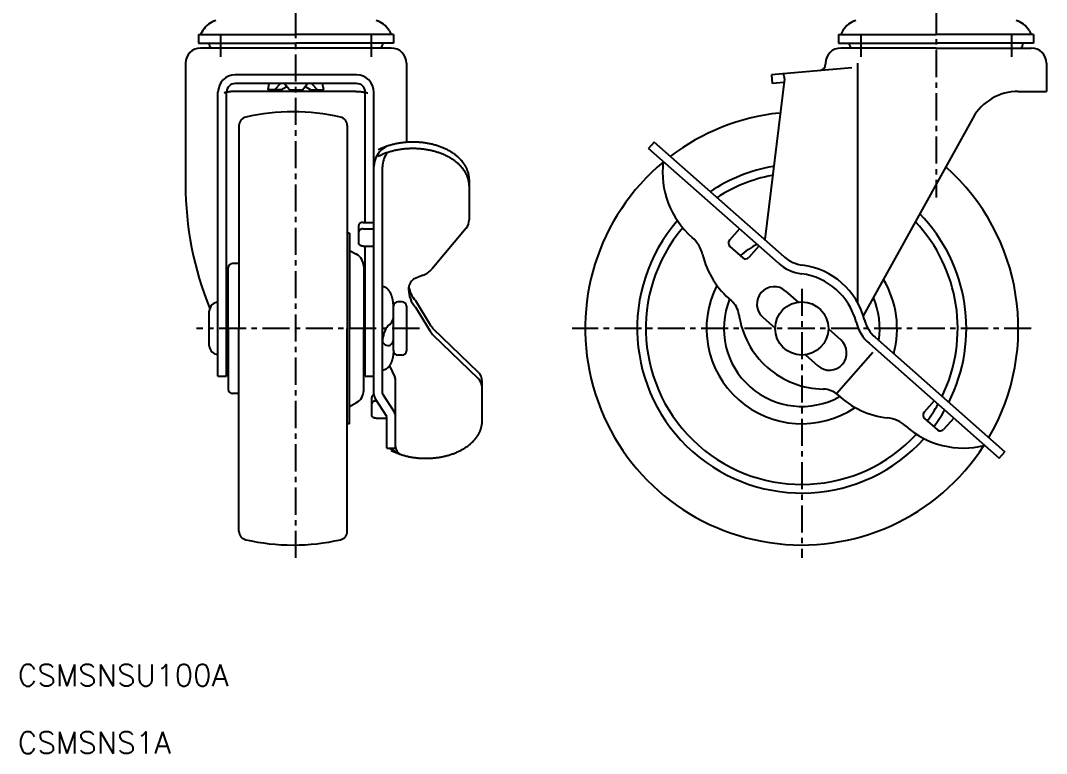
# Model space of a CAD drawing. Extents: x -24 to 216, y -10 to 263.
# Drawn here: x -23.9 to 212.9, y -9.9 to 159.3 of the extents above; entities that cross this region are included whole.
import ezdxf

# ---------------------------------------------------------------- set-up
doc = ezdxf.new("R2010")
doc.units = 0
doc.header["$LTSCALE"] = 5
doc.linetypes.add('CENTER', pattern=[2, 1.25, -0.25, 0.25, -0.25])
doc.layers.get('0').update_dxf_attribs({"linetype": 'CONTINUOUS'})
doc.layers.add('CENTER', color=1, linetype='CENTER')
doc.styles.get("Standard").update_dxf_attribs({"font": 'txt.shx'})

msp = doc.modelspace()

# ---------------------------------------------------------------- linework, layer by layer
at = {"color": 7, "linetype": 'CONTINUOUS'}
for p, q in [((18.171188, 157.000114), (17.661467, 156.117251)), ((61.151745, 157.000114), (61.661467, 156.117251)), ((165.959566, 157.000114), (165.449844, 156.117251)), ((208.940123, 157.000114), (209.449844, 156.117251)), ((17.161467, 156.117251), (17.161467, 154.117251)), ((17.161467, 156.117251), (39.661467, 156.117251)), ((17.161467, 154.117251), (39.661467, 154.117251)), ((62.161467, 156.117251), (39.661467, 156.117251)), ((62.161467, 154.117251), (39.661467, 154.117251)), ((62.161467, 156.117251), (62.161467, 154.117251)), ((164.949844, 156.117251), (164.949844, 154.117251)), ((164.949844, 156.117251), (187.449844, 156.117251)), ((164.949844, 154.117251), (187.449844, 154.117251)), ((209.949844, 156.117251), (187.449844, 156.117251)), ((209.949844, 154.117251), (187.449844, 154.117251)), ((209.949844, 156.117251), (209.949844, 154.117251)), ((61.661467, 152.961001), (17.661467, 152.961001)), ((187.449844, 152.961001), (165.449844, 152.961001)), ((187.449844, 152.961001), (209.449844, 152.961001)), ((14.161467, 149.461001), (14.161467, 121.457163)), ((65.161467, 149.461001), (65.161467, 131.189397)), ((161.949844, 149.461001), (161.949844, 149.235498)), ((169.387453, 94.113623), (169.387453, 149.461001)), ((212.949844, 149.461001), (212.949844, 142.961001)), ((168.007622, 148.390988), (149.449844, 146.767393)), ((53.661467, 146.767393), (25.661467, 146.767393)), ((53.661467, 144.775003), (25.661467, 144.775003)), ((33.214568, 143.292251), (33.495371, 144.775003)), ((36.063056, 144.775003), (34.705967, 143.292251)), ((38.170068, 143.292251), (36.958955, 144.775003)), ((41.152865, 143.292251), (42.363978, 144.775003)), ((43.259878, 144.775003), (44.616967, 143.292251)), ((46.108365, 143.292251), (45.827562, 144.775003)), ((152.438883, 145.814942), (147.885809, 108.733127)), ((149.449844, 146.767393), (149.624156, 144.775003)), ((152.340373, 145.012642), (149.624156, 144.775003)), ((21.661467, 77.221001), (21.661467, 142.767393)), ((23.661467, 77.169966), (23.661467, 142.775003)), ((53.511467, 142.961001), (25.811467, 142.961001)), ((36.197365, 143.292251), (33.214568, 143.292251)), ((36.197365, 143.292251), (37.537899, 144.066209)), ((38.170068, 143.292251), (41.152865, 143.292251)), ((41.785034, 144.066209), (43.125568, 143.292251)), ((43.125568, 143.292251), (46.108365, 143.292251)), ((55.661467, 112.706144), (55.661467, 142.775003)), ((57.661467, 73.133251), (57.661467, 142.767393)), ((206.438157, 142.961001), (212.949844, 142.961001)), ((26.511467, 135.058486), (26.511467, 125.221001)), ((51.511467, 135.058486), (51.511467, 125.221001)), ((195.94272, 136.778717), (170.653833, 91.156356)), ((122.407772, 131.246892), (121.083433, 129.748184)), ((152.368293, 104.772162), (122.407772, 131.246892)), ((151.043954, 103.273454), (121.083433, 129.748184)), ((26.511467, 125.221001), (26.511467, 88.221001)), ((51.511467, 125.221001), (51.511467, 88.221001)), ((59.661467, 73.133251), (59.661467, 125.536042)), ((79.661467, 122.638688), (79.661467, 113.293596)), ((54.161467, 107.896588), (54.161467, 112.043974)), ((55.161467, 112.706144), (57.661467, 112.706144)), ((78.95847, 111.363888), (71.03372, 101.93076)), ((52.011467, 110.221001), (51.511467, 110.221001)), ((52.011467, 110.221001), (52.011467, 88.221001)), ((55.161467, 111.207436), (57.661467, 111.207436)), ((142.065345, 111.207436), (139.747752, 108.584697)), ((55.161467, 107.234419), (57.661467, 107.234419)), ((55.661467, 77.221001), (55.661467, 107.234419)), ((55.661467, 77.221001), (55.661467, 107.234419)), ((139.834936, 107.173173), (142.832352, 104.524495)), ((146.56147, 107.234419), (144.243876, 104.611679)), ((52.011467, 106.221001), (53.633752, 105.34362)), ((24.011467, 88.221001), (24.011467, 102.221001)), ((26.511467, 103.221001), (25.011467, 103.221001)), ((55.311467, 102.5289), (55.311467, 88.221001)), ((69.020351, 100.487983), (66.79663, 99.621697)), ((152.729014, 96.846859), (155.597948, 94.311713)), ((62.161467, 83.09256), (62.161467, 93.349442)), ((64.161467, 94.371001), (63.161467, 94.371001)), ((65.161467, 93.371001), (65.161467, 83.071001)), ((67.247489, 94.663158), (70.633521, 89.085449)), ((67.247489, 93.16445), (70.633521, 87.586741)), ((19.661467, 84.221001), (19.661467, 92.221001)), ((24.011467, 92.221001), (23.661467, 92.221001)), ((55.661467, 92.221001), (55.311467, 92.221001)), ((147.431657, 90.852026), (150.300592, 88.316881)), ((24.011467, 88.221001), (24.011467, 74.221001)), ((26.511467, 51.221001), (26.511467, 88.221001)), ((51.511467, 51.221001), (51.511467, 88.221001)), ((52.011467, 66.221001), (52.011467, 88.221001)), ((55.311467, 73.913102), (55.311467, 88.221001)), ((81.741591, 78.165222), (71.440733, 88.07721)), ((162.599097, 88.125121), (165.468032, 85.589976)), ((81.741591, 76.666514), (71.440733, 86.578502)), ((173.377486, 86.207308), (203.338007, 59.732578)), ((24.011467, 84.221001), (23.661467, 84.221001)), ((55.661467, 84.221001), (55.311467, 84.221001)), ((172.053147, 84.7086), (202.013668, 58.23387)), ((64.161467, 82.071001), (63.161467, 82.071001)), ((157.30174, 82.130289), (160.170675, 79.595144)), ((172.876045, 82.64696), (164.46922, 73.133251)), ((61.235548, 79.596541), (62.471968, 76.962203)), ((21.661467, 77.221001), (23.661467, 77.221001)), ((55.661467, 77.221001), (57.661467, 77.221001)), ((55.661467, 77.221001), (57.661467, 77.221001)), ((62.661467, 60.607132), (62.661467, 76.112449)), ((82.661467, 66.842075), (82.661467, 76.00349)), ((26.511467, 73.221001), (25.011467, 73.221001)), ((52.011467, 70.221001), (53.633752, 71.098382)), ((57.161467, 68.166414), (57.161467, 72.3138)), ((60.661467, 67.854187), (57.976183, 72.056303)), ((58.161467, 71.477262), (58.346208, 71.477262)), ((59.661467, 73.133251), (62.34675, 68.931136)), ((187.026587, 71.477262), (184.708994, 68.854523)), ((58.161467, 67.504244), (60.661467, 67.504244)), ((60.661467, 60.607132), (60.661467, 67.854187)), ((184.796178, 67.442999), (187.793594, 64.794321)), ((191.522711, 67.504244), (189.205118, 64.881505)), ((52.011467, 66.221001), (51.511467, 66.221001)), ((60.661467, 60.607132), (62.661467, 60.607132)), ((61.247384, 60.607132), (63.661467, 59.205563)), ((202.013668, 58.23387), (203.338007, 59.732578)), ((26.511467, 41.383516), (26.511467, 51.221001)), ((51.511467, 41.383516), (51.511467, 51.221001))]:
    msp.add_line(p, q, dxfattribs=at)
for points in [[(25.8115, 142.961, 0), (25.7897, 142.961, 0), (25.7679, 142.961, 0), (25.746, 142.961, 0), (25.7242, 142.961, 0), (25.7024, 142.96, 0), (25.6806, 142.96, 0), (25.6588, 142.96, 0), (25.637, 142.96, 0), (25.6152, 142.959, 0), (25.5934, 142.959, 0), (25.5716, 142.958, 0), (25.5498, 142.958, 0), (25.528, 142.957, 0), (25.5063, 142.957, 0), (25.4845, 142.956, 0), (25.4627, 142.955, 0), (25.4409, 142.954, 0), (25.4191, 142.954, 0), (25.3973, 142.953, 0), (25.3756, 142.952, 0), (25.3538, 142.951, 0), (25.332, 142.95, 0), (25.3102, 142.949, 0), (25.2885, 142.948, 0), (25.2667, 142.947, 0), (25.245, 142.946, 0), (25.2232, 142.945, 0), (25.2015, 142.943, 0), (25.1797, 142.942, 0), (25.158, 142.941, 0), (25.1363, 142.939, 0), (25.1145, 142.938, 0), (25.0928, 142.936, 0), (25.0711, 142.935, 0), (25.0494, 142.933, 0), (25.0277, 142.932, 0), (25.006, 142.93, 0), (24.9843, 142.928, 0), (24.9626, 142.927, 0), (24.9409, 142.925, 0), (24.9192, 142.923, 0), (24.8976, 142.921, 0), (24.8759, 142.919, 0), (24.8543, 142.917, 0), (24.8326, 142.915, 0), (24.811, 142.913, 0), (24.7893, 142.911, 0), (24.7677, 142.909, 0), (24.7461, 142.907, 0), (24.7245, 142.905, 0), (24.7029, 142.902, 0), (24.6813, 142.9, 0), (24.6597, 142.898, 0), (24.6381, 142.895, 0), (24.6165, 142.893, 0), (24.595, 142.89, 0), (24.5734, 142.888, 0), (24.5519, 142.885, 0), (24.5304, 142.882, 0), (24.5088, 142.88, 0), (24.4873, 142.877, 0), (24.4658, 142.874, 0), (24.4443, 142.871, 0), (24.4228, 142.869, 0), (24.4014, 142.866, 0), (24.3799, 142.863, 0), (24.3584, 142.86, 0), (24.337, 142.857, 0), (24.3156, 142.854, 0), (24.2941, 142.85, 0), (24.2727, 142.847, 0), (24.2513, 142.844, 0), (24.2299, 142.841, 0), (24.2086, 142.838, 0), (24.1872, 142.834, 0), (24.1659, 142.831, 0), (24.1445, 142.827, 0), (24.1232, 142.824, 0), (24.1019, 142.82, 0), (24.0806, 142.817, 0), (24.0593, 142.813, 0), (24.038, 142.809, 0), (24.0167, 142.806, 0), (23.9955, 142.802, 0), (23.9742, 142.798, 0), (23.953, 142.794, 0), (23.9318, 142.791, 0), (23.9106, 142.787, 0), (23.8894, 142.783, 0), (23.8682, 142.779, 0), (23.8471, 142.775, 0), (23.826, 142.77, 0), (23.8048, 142.766, 0), (23.7837, 142.762, 0), (23.7626, 142.758, 0), (23.7415, 142.754, 0), (23.7205, 142.749, 0), (23.6994, 142.745, 0), (23.6784, 142.741, 0), (23.6574, 142.736, 0), (23.6364, 142.732, 0), (23.6154, 142.727, 0), (23.5944, 142.723, 0), (23.5734, 142.718, 0), (23.5525, 142.713, 0), (23.5316, 142.709, 0), (23.5107, 142.704, 0), (23.4898, 142.699, 0), (23.4689, 142.694, 0), (23.448, 142.689, 0), (23.4272, 142.684, 0), (23.4064, 142.679, 0), (23.3856, 142.674, 0), (23.3648, 142.669, 0), (23.344, 142.664, 0), (23.3233, 142.659, 0), (23.3025, 142.654, 0), (23.2818, 142.649, 0), (23.2611, 142.643, 0), (23.2405, 142.638, 0), (23.2198, 142.633, 0), (23.1992, 142.627, 0), (23.1785, 142.622, 0), (23.1579, 142.616, 0), (23.1374, 142.611, 0), (23.1168, 142.605, 0), (23.0963, 142.6, 0), (23.0757, 142.594, 0)], [(53.5115, 142.961, 0), (53.5333, 142.961, 0), (53.5551, 142.961, 0), (53.5769, 142.961, 0), (53.5987, 142.961, 0), (53.6205, 142.96, 0), (53.6423, 142.96, 0), (53.6641, 142.96, 0), (53.6859, 142.96, 0), (53.7077, 142.959, 0), (53.7295, 142.959, 0), (53.7513, 142.958, 0), (53.7731, 142.958, 0), (53.7949, 142.957, 0), (53.8167, 142.957, 0), (53.8385, 142.956, 0), (53.8603, 142.955, 0), (53.882, 142.954, 0), (53.9038, 142.954, 0), (53.9256, 142.953, 0), (53.9474, 142.952, 0), (53.9692, 142.951, 0), (53.9909, 142.95, 0), (54.0127, 142.949, 0), (54.0344, 142.948, 0), (54.0562, 142.947, 0), (54.078, 142.946, 0), (54.0997, 142.945, 0), (54.1215, 142.943, 0), (54.1432, 142.942, 0), (54.1649, 142.941, 0), (54.1867, 142.939, 0), (54.2084, 142.938, 0), (54.2301, 142.936, 0), (54.2518, 142.935, 0), (54.2735, 142.933, 0), (54.2952, 142.932, 0), (54.3169, 142.93, 0), (54.3386, 142.928, 0), (54.3603, 142.927, 0), (54.382, 142.925, 0), (54.4037, 142.923, 0), (54.4254, 142.921, 0), (54.447, 142.919, 0), (54.4687, 142.917, 0), (54.4903, 142.915, 0), (54.512, 142.913, 0), (54.5336, 142.911, 0), (54.5552, 142.909, 0), (54.5768, 142.907, 0), (54.5985, 142.905, 0), (54.6201, 142.902, 0), (54.6417, 142.9, 0), (54.6632, 142.898, 0), (54.6848, 142.895, 0), (54.7064, 142.893, 0), (54.7279, 142.89, 0), (54.7495, 142.888, 0), (54.771, 142.885, 0), (54.7926, 142.882, 0), (54.8141, 142.88, 0), (54.8356, 142.877, 0), (54.8571, 142.874, 0), (54.8786, 142.871, 0), (54.9001, 142.869, 0), (54.9216, 142.866, 0), (54.943, 142.863, 0), (54.9645, 142.86, 0), (54.9859, 142.857, 0), (55.0074, 142.854, 0), (55.0288, 142.85, 0), (55.0502, 142.847, 0), (55.0716, 142.844, 0), (55.093, 142.841, 0), (55.1144, 142.838, 0), (55.1357, 142.834, 0), (55.1571, 142.831, 0), (55.1784, 142.827, 0), (55.1998, 142.824, 0), (55.2211, 142.82, 0), (55.2424, 142.817, 0), (55.2637, 142.813, 0), (55.2849, 142.809, 0), (55.3062, 142.806, 0), (55.3275, 142.802, 0), (55.3487, 142.798, 0), (55.3699, 142.794, 0), (55.3911, 142.791, 0), (55.4123, 142.787, 0), (55.4335, 142.783, 0), (55.4547, 142.779, 0), (55.4758, 142.775, 0), (55.497, 142.77, 0), (55.5181, 142.766, 0), (55.5392, 142.762, 0), (55.5603, 142.758, 0), (55.5814, 142.754, 0), (55.6025, 142.749, 0), (55.6235, 142.745, 0), (55.6446, 142.741, 0), (55.6656, 142.736, 0), (55.6866, 142.732, 0), (55.7076, 142.727, 0), (55.7285, 142.723, 0), (55.7495, 142.718, 0), (55.7704, 142.713, 0), (55.7914, 142.709, 0), (55.8123, 142.704, 0), (55.8332, 142.699, 0), (55.854, 142.694, 0), (55.8749, 142.689, 0), (55.8957, 142.684, 0), (55.9166, 142.679, 0), (55.9374, 142.674, 0), (55.9581, 142.669, 0), (55.9789, 142.664, 0), (55.9997, 142.659, 0), (56.0204, 142.654, 0), (56.0411, 142.649, 0), (56.0618, 142.643, 0), (56.0825, 142.638, 0), (56.1031, 142.633, 0), (56.1238, 142.627, 0), (56.1444, 142.622, 0), (56.165, 142.616, 0), (56.1856, 142.611, 0), (56.2061, 142.605, 0), (56.2267, 142.6, 0), (56.2472, 142.594, 0)], [(79.6615, 122.639, 0), (79.6595, 122.789, 0), (79.6535, 122.939, 0), (79.6436, 123.09, 0), (79.6297, 123.24, 0), (79.6119, 123.39, 0), (79.5901, 123.54, 0), (79.5643, 123.689, 0), (79.5346, 123.838, 0), (79.501, 123.987, 0), (79.4635, 124.135, 0), (79.422, 124.283, 0), (79.3767, 124.431, 0), (79.3275, 124.577, 0), (79.2744, 124.724, 0), (79.2174, 124.869, 0), (79.1566, 125.014, 0), (79.092, 125.158, 0), (79.0237, 125.302, 0), (78.9515, 125.445, 0), (78.8756, 125.586, 0), (78.7959, 125.727, 0), (78.7126, 125.867, 0), (78.6255, 126.006, 0), (78.5348, 126.144, 0), (78.4405, 126.281, 0), (78.3426, 126.417, 0), (78.2411, 126.551, 0), (78.1361, 126.685, 0), (78.0276, 126.817, 0), (77.9156, 126.948, 0), (77.8002, 127.077, 0), (77.6814, 127.205, 0), (77.5592, 127.332, 0), (77.4337, 127.458, 0), (77.3049, 127.581, 0), (77.1728, 127.704, 0), (77.0375, 127.825, 0), (76.8991, 127.944, 0), (76.7575, 128.062, 0), (76.6129, 128.178, 0), (76.4652, 128.292, 0), (76.3145, 128.404, 0), (76.1609, 128.515, 0), (76.0044, 128.624, 0), (75.845, 128.731, 0), (75.6828, 128.837, 0), (75.5179, 128.94, 0), (75.3503, 129.042, 0), (75.18, 129.141, 0), (75.0071, 129.239, 0), (74.8316, 129.334, 0), (74.6537, 129.428, 0), (74.4733, 129.519, 0), (74.2905, 129.609, 0), (74.1054, 129.696, 0), (73.9181, 129.781, 0), (73.7285, 129.864, 0), (73.5368, 129.945, 0), (73.3429, 130.023, 0), (73.147, 130.099, 0), (72.9492, 130.173, 0), (72.7494, 130.245, 0), (72.5477, 130.314, 0), (72.3443, 130.381, 0), (72.1391, 130.445, 0), (71.9323, 130.508, 0), (71.7238, 130.567, 0), (71.5138, 130.625, 0), (71.3024, 130.68, 0), (71.0895, 130.732, 0), (70.8752, 130.782, 0), (70.6597, 130.83, 0), (70.4429, 130.875, 0), (70.225, 130.917, 0), (70.006, 130.957, 0), (69.786, 130.995, 0), (69.565, 131.029, 0), (69.3431, 131.062, 0), (69.1204, 131.092, 0), (68.897, 131.119, 0), (68.6729, 131.143, 0), (68.4482, 131.165, 0), (68.2229, 131.185, 0), (67.9971, 131.201, 0), (67.771, 131.215, 0), (67.5445, 131.227, 0), (67.3177, 131.236, 0), (67.0907, 131.242, 0), (66.8636, 131.246, 0), (66.6365, 131.247, 0), (66.4093, 131.245, 0), (66.1822, 131.241, 0), (65.9553, 131.234, 0), (65.7286, 131.225, 0), (65.5022, 131.213, 0), (65.2761, 131.198, 0), (65.0504, 131.181, 0), (64.8253, 131.161, 0), (64.6007, 131.138, 0), (64.3767, 131.113, 0), (64.1534, 131.085, 0), (63.9309, 131.055, 0), (63.7092, 131.022, 0), (63.4885, 130.987, 0), (63.2687, 130.949, 0), (63.0499, 130.908, 0), (62.8322, 130.865, 0), (62.6157, 130.819, 0), (62.4005, 130.771, 0), (62.1865, 130.721, 0), (61.9739, 130.668, 0), (61.7628, 130.612, 0), (61.5531, 130.554, 0), (61.345, 130.494, 0), (61.1385, 130.431, 0), (60.9337, 130.366, 0), (60.7307, 130.299, 0), (60.5294, 130.229, 0), (60.3301, 130.157, 0), (60.1326, 130.083, 0), (59.9372, 130.006, 0), (59.7438, 129.927, 0), (59.5525, 129.846, 0), (59.3634, 129.762, 0), (59.1766, 129.677, 0), (58.992, 129.589, 0), (58.8097, 129.499, 0), (58.6299, 129.408, 0)], [(79.6615, 121.14, 0), (79.6595, 121.29, 0), (79.6535, 121.441, 0), (79.6436, 121.591, 0), (79.6297, 121.741, 0), (79.6119, 121.891, 0), (79.5901, 122.041, 0), (79.5643, 122.19, 0), (79.5346, 122.339, 0), (79.501, 122.488, 0), (79.4635, 122.637, 0), (79.422, 122.784, 0), (79.3767, 122.932, 0), (79.3275, 123.079, 0), (79.2744, 123.225, 0), (79.2174, 123.371, 0), (79.1566, 123.516, 0), (79.092, 123.66, 0), (79.0237, 123.803, 0), (78.9515, 123.946, 0), (78.8756, 124.088, 0), (78.7959, 124.228, 0), (78.7126, 124.368, 0), (78.6255, 124.507, 0), (78.5348, 124.645, 0), (78.4405, 124.782, 0), (78.3426, 124.918, 0), (78.2411, 125.052, 0), (78.1361, 125.186, 0), (78.0276, 125.318, 0), (77.9156, 125.449, 0), (77.8002, 125.578, 0), (77.6814, 125.707, 0), (77.5592, 125.833, 0), (77.4337, 125.959, 0), (77.3049, 126.083, 0), (77.1728, 126.205, 0), (77.0375, 126.326, 0), (76.8991, 126.445, 0), (76.7575, 126.563, 0), (76.6129, 126.679, 0), (76.4652, 126.793, 0), (76.3145, 126.906, 0), (76.1609, 127.017, 0), (76.0044, 127.126, 0), (75.845, 127.233, 0), (75.6828, 127.338, 0), (75.5179, 127.442, 0), (75.3503, 127.543, 0), (75.18, 127.643, 0), (75.0071, 127.74, 0), (74.8316, 127.836, 0), (74.6537, 127.929, 0), (74.4733, 128.021, 0), (74.2905, 128.11, 0), (74.1054, 128.197, 0), (73.9181, 128.282, 0), (73.7285, 128.365, 0), (73.5368, 128.446, 0), (73.3429, 128.524, 0), (73.147, 128.6, 0), (72.9492, 128.674, 0), (72.7494, 128.746, 0), (72.5477, 128.815, 0), (72.3443, 128.882, 0), (72.1391, 128.947, 0), (71.9323, 129.009, 0), (71.7238, 129.069, 0), (71.5138, 129.126, 0), (71.3024, 129.181, 0), (71.0895, 129.233, 0), (70.8752, 129.283, 0), (70.6597, 129.331, 0), (70.4429, 129.376, 0), (70.225, 129.418, 0), (70.006, 129.458, 0), (69.786, 129.496, 0), (69.565, 129.531, 0), (69.3431, 129.563, 0), (69.1204, 129.593, 0), (68.897, 129.62, 0), (68.6729, 129.645, 0), (68.4482, 129.667, 0), (68.2229, 129.686, 0), (67.9971, 129.703, 0), (67.771, 129.717, 0), (67.5445, 129.728, 0), (67.3177, 129.737, 0), (67.0907, 129.743, 0), (66.8636, 129.747, 0), (66.6365, 129.748, 0), (66.4093, 129.747, 0), (66.1822, 129.742, 0), (65.9553, 129.735, 0), (65.7286, 129.726, 0), (65.5022, 129.714, 0), (65.2761, 129.699, 0), (65.0504, 129.682, 0), (64.8253, 129.662, 0), (64.6007, 129.639, 0), (64.3767, 129.614, 0), (64.1534, 129.586, 0), (63.9309, 129.556, 0), (63.7092, 129.523, 0), (63.4885, 129.488, 0), (63.2687, 129.45, 0), (63.0499, 129.409, 0), (62.8322, 129.366, 0), (62.6157, 129.321, 0), (62.4005, 129.273, 0), (62.1865, 129.222, 0), (61.9739, 129.169, 0), (61.7628, 129.114, 0), (61.5531, 129.056, 0), (61.345, 128.995, 0), (61.1385, 128.933, 0), (60.9337, 128.868, 0), (60.7307, 128.8, 0), (60.5294, 128.73, 0), (60.3301, 128.658, 0), (60.1326, 128.584, 0), (59.9372, 128.507, 0), (59.7438, 128.428, 0), (59.5525, 128.347, 0), (59.3634, 128.264, 0), (59.1766, 128.178, 0), (58.992, 128.091, 0), (58.8097, 128.001, 0), (58.6299, 127.909, 0)], [(55.1615, 112.706, 0), (55.1492, 112.706, 0), (55.1369, 112.706, 0), (55.1247, 112.706, 0), (55.1124, 112.705, 0), (55.1001, 112.705, 0), (55.0879, 112.704, 0), (55.0757, 112.704, 0), (55.0634, 112.703, 0), (55.0512, 112.702, 0), (55.0391, 112.701, 0), (55.0269, 112.7, 0), (55.0147, 112.699, 0), (55.0026, 112.698, 0), (54.9905, 112.696, 0), (54.9784, 112.695, 0), (54.9664, 112.693, 0), (54.9544, 112.692, 0), (54.9424, 112.69, 0), (54.9304, 112.688, 0), (54.9185, 112.686, 0), (54.9066, 112.684, 0), (54.8948, 112.682, 0), (54.8829, 112.68, 0), (54.8712, 112.678, 0), (54.8595, 112.675, 0), (54.8478, 112.673, 0), (54.8362, 112.67, 0), (54.8246, 112.667, 0), (54.813, 112.665, 0), (54.8016, 112.662, 0), (54.7901, 112.659, 0), (54.7788, 112.656, 0), (54.7675, 112.653, 0), (54.7562, 112.649, 0), (54.745, 112.646, 0), (54.7339, 112.643, 0), (54.7229, 112.639, 0), (54.7119, 112.635, 0), (54.7009, 112.632, 0), (54.6901, 112.628, 0), (54.6793, 112.624, 0), (54.6686, 112.62, 0), (54.6579, 112.616, 0), (54.6474, 112.612, 0), (54.6369, 112.608, 0), (54.6265, 112.603, 0), (54.6161, 112.599, 0), (54.6059, 112.595, 0), (54.5957, 112.59, 0), (54.5857, 112.585, 0), (54.5757, 112.581, 0), (54.5658, 112.576, 0), (54.556, 112.571, 0), (54.5462, 112.566, 0), (54.5366, 112.561, 0), (54.5271, 112.556, 0), (54.5176, 112.551, 0), (54.5083, 112.545, 0), (54.4991, 112.54, 0), (54.4899, 112.535, 0), (54.4809, 112.529, 0), (54.4719, 112.524, 0), (54.4631, 112.518, 0), (54.4544, 112.512, 0), (54.4457, 112.506, 0), (54.4372, 112.501, 0), (54.4288, 112.495, 0), (54.4205, 112.489, 0), (54.4123, 112.483, 0), (54.4043, 112.476, 0), (54.3963, 112.47, 0), (54.3885, 112.464, 0), (54.3807, 112.458, 0), (54.3731, 112.451, 0), (54.3656, 112.445, 0), (54.3583, 112.438, 0), (54.351, 112.432, 0), (54.3439, 112.425, 0), (54.3369, 112.419, 0), (54.33, 112.412, 0), (54.3232, 112.405, 0), (54.3166, 112.398, 0), (54.3101, 112.391, 0), (54.3037, 112.384, 0), (54.2975, 112.377, 0), (54.2914, 112.37, 0), (54.2854, 112.363, 0), (54.2795, 112.356, 0), (54.2738, 112.349, 0), (54.2682, 112.342, 0), (54.2628, 112.334, 0), (54.2575, 112.327, 0), (54.2523, 112.32, 0), (54.2473, 112.312, 0), (54.2424, 112.305, 0), (54.2376, 112.297, 0), (54.233, 112.29, 0), (54.2285, 112.282, 0), (54.2241, 112.275, 0), (54.2199, 112.267, 0), (54.2159, 112.259, 0), (54.2119, 112.252, 0), (54.2082, 112.244, 0), (54.2045, 112.236, 0), (54.201, 112.228, 0), (54.1977, 112.221, 0), (54.1945, 112.213, 0), (54.1914, 112.205, 0), (54.1885, 112.197, 0), (54.1858, 112.189, 0), (54.1831, 112.181, 0), (54.1807, 112.173, 0), (54.1784, 112.165, 0), (54.1762, 112.157, 0), (54.1742, 112.149, 0), (54.1723, 112.141, 0), (54.1706, 112.133, 0), (54.169, 112.125, 0), (54.1676, 112.117, 0), (54.1663, 112.109, 0), (54.1652, 112.101, 0), (54.1642, 112.093, 0), (54.1633, 112.085, 0), (54.1627, 112.076, 0), (54.1621, 112.068, 0), (54.1618, 112.06, 0), (54.1615, 112.052, 0), (54.1615, 112.044, 0)], [(55.1615, 111.207, 0), (55.1492, 111.207, 0), (55.1369, 111.207, 0), (55.1247, 111.207, 0), (55.1124, 111.207, 0), (55.1001, 111.206, 0), (55.0879, 111.206, 0), (55.0757, 111.205, 0), (55.0634, 111.204, 0), (55.0512, 111.203, 0), (55.0391, 111.202, 0), (55.0269, 111.201, 0), (55.0147, 111.2, 0), (55.0026, 111.199, 0), (54.9905, 111.198, 0), (54.9784, 111.196, 0), (54.9664, 111.195, 0), (54.9544, 111.193, 0), (54.9424, 111.191, 0), (54.9304, 111.19, 0), (54.9185, 111.188, 0), (54.9066, 111.186, 0), (54.8948, 111.183, 0), (54.8829, 111.181, 0), (54.8712, 111.179, 0), (54.8595, 111.177, 0), (54.8478, 111.174, 0), (54.8362, 111.171, 0), (54.8246, 111.169, 0), (54.813, 111.166, 0), (54.8016, 111.163, 0), (54.7901, 111.16, 0), (54.7788, 111.157, 0), (54.7675, 111.154, 0), (54.7562, 111.151, 0), (54.745, 111.147, 0), (54.7339, 111.144, 0), (54.7229, 111.14, 0), (54.7119, 111.137, 0), (54.7009, 111.133, 0), (54.6901, 111.129, 0), (54.6793, 111.125, 0), (54.6686, 111.121, 0), (54.6579, 111.117, 0), (54.6474, 111.113, 0), (54.6369, 111.109, 0), (54.6265, 111.105, 0), (54.6161, 111.1, 0), (54.6059, 111.096, 0), (54.5957, 111.091, 0), (54.5857, 111.087, 0), (54.5757, 111.082, 0), (54.5658, 111.077, 0), (54.556, 111.072, 0), (54.5462, 111.067, 0), (54.5366, 111.062, 0), (54.5271, 111.057, 0), (54.5176, 111.052, 0), (54.5083, 111.047, 0), (54.4991, 111.041, 0), (54.4899, 111.036, 0), (54.4809, 111.03, 0), (54.4719, 111.025, 0), (54.4631, 111.019, 0), (54.4544, 111.013, 0), (54.4457, 111.008, 0), (54.4372, 111.002, 0), (54.4288, 110.996, 0), (54.4205, 110.99, 0), (54.4123, 110.984, 0), (54.4043, 110.978, 0), (54.3963, 110.972, 0), (54.3885, 110.965, 0), (54.3807, 110.959, 0), (54.3731, 110.953, 0), (54.3656, 110.946, 0), (54.3583, 110.94, 0), (54.351, 110.933, 0), (54.3439, 110.927, 0), (54.3369, 110.92, 0), (54.33, 110.913, 0), (54.3232, 110.906, 0), (54.3166, 110.9, 0), (54.3101, 110.893, 0), (54.3037, 110.886, 0), (54.2975, 110.879, 0), (54.2914, 110.872, 0), (54.2854, 110.865, 0), (54.2795, 110.857, 0), (54.2738, 110.85, 0), (54.2682, 110.843, 0), (54.2628, 110.836, 0), (54.2575, 110.828, 0), (54.2523, 110.821, 0), (54.2473, 110.814, 0), (54.2424, 110.806, 0), (54.2376, 110.799, 0), (54.233, 110.791, 0), (54.2285, 110.784, 0), (54.2241, 110.776, 0), (54.2199, 110.768, 0), (54.2159, 110.761, 0), (54.2119, 110.753, 0), (54.2082, 110.745, 0), (54.2045, 110.737, 0), (54.201, 110.73, 0), (54.1977, 110.722, 0), (54.1945, 110.714, 0), (54.1914, 110.706, 0), (54.1885, 110.698, 0), (54.1858, 110.69, 0), (54.1831, 110.682, 0), (54.1807, 110.674, 0), (54.1784, 110.666, 0), (54.1762, 110.658, 0), (54.1742, 110.65, 0), (54.1723, 110.642, 0), (54.1706, 110.634, 0), (54.169, 110.626, 0), (54.1676, 110.618, 0), (54.1663, 110.61, 0), (54.1652, 110.602, 0), (54.1642, 110.594, 0), (54.1633, 110.586, 0), (54.1627, 110.578, 0), (54.1621, 110.57, 0), (54.1618, 110.562, 0), (54.1615, 110.553, 0), (54.1615, 110.545, 0)], [(55.1615, 107.234, 0), (55.1492, 107.234, 0), (55.1369, 107.235, 0), (55.1247, 107.235, 0), (55.1124, 107.235, 0), (55.1001, 107.236, 0), (55.0879, 107.236, 0), (55.0757, 107.237, 0), (55.0634, 107.238, 0), (55.0512, 107.238, 0), (55.0391, 107.239, 0), (55.0269, 107.24, 0), (55.0147, 107.242, 0), (55.0026, 107.243, 0), (54.9905, 107.244, 0), (54.9784, 107.246, 0), (54.9664, 107.247, 0), (54.9544, 107.249, 0), (54.9424, 107.251, 0), (54.9304, 107.252, 0), (54.9185, 107.254, 0), (54.9066, 107.256, 0), (54.8948, 107.258, 0), (54.8829, 107.261, 0), (54.8712, 107.263, 0), (54.8595, 107.265, 0), (54.8478, 107.268, 0), (54.8362, 107.27, 0), (54.8246, 107.273, 0), (54.813, 107.276, 0), (54.8016, 107.279, 0), (54.7901, 107.282, 0), (54.7788, 107.285, 0), (54.7675, 107.288, 0), (54.7562, 107.291, 0), (54.745, 107.295, 0), (54.7339, 107.298, 0), (54.7229, 107.302, 0), (54.7119, 107.305, 0), (54.7009, 107.309, 0), (54.6901, 107.313, 0), (54.6793, 107.316, 0), (54.6686, 107.32, 0), (54.6579, 107.324, 0), (54.6474, 107.329, 0), (54.6369, 107.333, 0), (54.6265, 107.337, 0), (54.6161, 107.342, 0), (54.6059, 107.346, 0), (54.5957, 107.351, 0), (54.5857, 107.355, 0), (54.5757, 107.36, 0), (54.5658, 107.365, 0), (54.556, 107.37, 0), (54.5462, 107.375, 0), (54.5366, 107.38, 0), (54.5271, 107.385, 0), (54.5176, 107.39, 0), (54.5083, 107.395, 0), (54.4991, 107.401, 0), (54.4899, 107.406, 0), (54.4809, 107.411, 0), (54.4719, 107.417, 0), (54.4631, 107.423, 0), (54.4544, 107.428, 0), (54.4457, 107.434, 0), (54.4372, 107.44, 0), (54.4288, 107.446, 0), (54.4205, 107.452, 0), (54.4123, 107.458, 0), (54.4043, 107.464, 0), (54.3963, 107.47, 0), (54.3885, 107.477, 0), (54.3807, 107.483, 0), (54.3731, 107.489, 0), (54.3656, 107.496, 0), (54.3583, 107.502, 0), (54.351, 107.509, 0), (54.3439, 107.515, 0), (54.3369, 107.522, 0), (54.33, 107.529, 0), (54.3232, 107.535, 0), (54.3166, 107.542, 0), (54.3101, 107.549, 0), (54.3037, 107.556, 0), (54.2975, 107.563, 0), (54.2914, 107.57, 0), (54.2854, 107.577, 0), (54.2795, 107.584, 0), (54.2738, 107.592, 0), (54.2682, 107.599, 0), (54.2628, 107.606, 0), (54.2575, 107.613, 0), (54.2523, 107.621, 0), (54.2473, 107.628, 0), (54.2424, 107.636, 0), (54.2376, 107.643, 0), (54.233, 107.651, 0), (54.2285, 107.658, 0), (54.2241, 107.666, 0), (54.2199, 107.674, 0), (54.2159, 107.681, 0), (54.2119, 107.689, 0), (54.2082, 107.697, 0), (54.2045, 107.704, 0), (54.201, 107.712, 0), (54.1977, 107.72, 0), (54.1945, 107.728, 0), (54.1914, 107.736, 0), (54.1885, 107.744, 0), (54.1858, 107.752, 0), (54.1831, 107.759, 0), (54.1807, 107.767, 0), (54.1784, 107.775, 0), (54.1762, 107.783, 0), (54.1742, 107.791, 0), (54.1723, 107.799, 0), (54.1706, 107.807, 0), (54.169, 107.816, 0), (54.1676, 107.824, 0), (54.1663, 107.832, 0), (54.1652, 107.84, 0), (54.1642, 107.848, 0), (54.1633, 107.856, 0), (54.1627, 107.864, 0), (54.1621, 107.872, 0), (54.1618, 107.88, 0), (54.1615, 107.888, 0), (54.1615, 107.897, 0)], [(62.1615, 93.3494, 0), (62.1613, 93.4047, 0), (62.1607, 93.4599, 0), (62.1598, 93.5151, 0), (62.1585, 93.5702, 0), (62.1568, 93.6254, 0), (62.1547, 93.6805, 0), (62.1523, 93.7355, 0), (62.1494, 93.7905, 0), (62.1462, 93.8454, 0), (62.1427, 93.9003, 0), (62.1387, 93.9551, 0), (62.1344, 94.0097, 0), (62.1297, 94.0643, 0), (62.1247, 94.1188, 0), (62.1192, 94.1731, 0), (62.1134, 94.2273, 0), (62.1073, 94.2814, 0), (62.1007, 94.3354, 0), (62.0938, 94.3892, 0), (62.0865, 94.4429, 0), (62.0789, 94.4963, 0), (62.0709, 94.5496, 0), (62.0625, 94.6028, 0), (62.0538, 94.6557, 0), (62.0447, 94.7085, 0), (62.0353, 94.761, 0), (62.0255, 94.8133, 0), (62.0153, 94.8654, 0), (62.0048, 94.9173, 0), (61.994, 94.969, 0), (61.9827, 95.0204, 0), (61.9712, 95.0715, 0), (61.9593, 95.1224, 0), (61.947, 95.173, 0), (61.9344, 95.2234, 0), (61.9214, 95.2734, 0), (61.9082, 95.3232, 0), (61.8945, 95.3727, 0), (61.8806, 95.4219, 0), (61.8663, 95.4707, 0), (61.8516, 95.5193, 0), (61.8367, 95.5675, 0), (61.8214, 95.6154, 0), (61.8058, 95.6629, 0), (61.7899, 95.7101, 0), (61.7736, 95.7569, 0), (61.757, 95.8034, 0), (61.7401, 95.8495, 0), (61.7229, 95.8952, 0), (61.7054, 95.9406, 0), (61.6876, 95.9855, 0), (61.6695, 96.0301, 0), (61.6511, 96.0742, 0), (61.6323, 96.118, 0), (61.6133, 96.1613, 0), (61.594, 96.2042, 0), (61.5744, 96.2467, 0), (61.5545, 96.2887, 0), (61.5343, 96.3303, 0), (61.5138, 96.3715, 0), (61.4931, 96.4121, 0), (61.4721, 96.4524, 0), (61.4508, 96.4921, 0), (61.4292, 96.5314, 0), (61.4074, 96.5702, 0), (61.3853, 96.6086, 0), (61.363, 96.6464, 0), (61.3404, 96.6837, 0), (61.3175, 96.7206, 0), (61.2944, 96.7569, 0), (61.271, 96.7927, 0), (61.2475, 96.828, 0), (61.2236, 96.8628, 0), (61.1995, 96.897, 0), (61.1752, 96.9307, 0), (61.1507, 96.9639, 0), (61.126, 96.9965, 0), (61.101, 97.0286, 0), (61.0758, 97.0601, 0), (61.0504, 97.0911, 0), (61.0248, 97.1215, 0), (60.999, 97.1513, 0), (60.9729, 97.1805, 0), (60.9467, 97.2092, 0), (60.9203, 97.2373, 0), (60.8937, 97.2648, 0), (60.8669, 97.2918, 0), (60.84, 97.3181, 0), (60.8128, 97.3438, 0), (60.7855, 97.369, 0), (60.758, 97.3935, 0), (60.7304, 97.4174, 0), (60.7025, 97.4407, 0), (60.6746, 97.4634, 0), (60.6464, 97.4855, 0), (60.6182, 97.5069, 0), (60.5898, 97.5277, 0), (60.5612, 97.5479, 0), (60.5325, 97.5675, 0), (60.5037, 97.5864, 0), (60.4747, 97.6047, 0), (60.4457, 97.6223, 0), (60.4165, 97.6393, 0), (60.3872, 97.6557, 0), (60.3578, 97.6714, 0), (60.3282, 97.6864, 0), (60.2986, 97.7008, 0), (60.2689, 97.7146, 0), (60.2391, 97.7277, 0), (60.2092, 97.7401, 0), (60.1792, 97.7519, 0), (60.1492, 97.763, 0), (60.1191, 97.7734, 0), (60.0889, 97.7832, 0), (60.0586, 97.7923, 0), (60.0283, 97.8007, 0), (59.9979, 97.8085, 0), (59.9675, 97.8156, 0), (59.937, 97.822, 0), (59.9065, 97.8278, 0), (59.876, 97.8328, 0), (59.8454, 97.8372, 0), (59.8148, 97.841, 0), (59.7841, 97.844, 0), (59.7535, 97.8464, 0), (59.7228, 97.8481, 0), (59.6921, 97.8491, 0), (59.6615, 97.8494, 0)], [(62.1615, 83.0926, 0), (62.1613, 83.0373, 0), (62.1607, 82.9821, 0), (62.1598, 82.9269, 0), (62.1585, 82.8718, 0), (62.1568, 82.8166, 0), (62.1547, 82.7615, 0), (62.1523, 82.7065, 0), (62.1494, 82.6515, 0), (62.1462, 82.5966, 0), (62.1427, 82.5417, 0), (62.1387, 82.4869, 0), (62.1344, 82.4323, 0), (62.1297, 82.3777, 0), (62.1247, 82.3232, 0), (62.1192, 82.2689, 0), (62.1134, 82.2147, 0), (62.1073, 82.1606, 0), (62.1007, 82.1066, 0), (62.0938, 82.0528, 0), (62.0865, 81.9991, 0), (62.0789, 81.9457, 0), (62.0709, 81.8924, 0), (62.0625, 81.8392, 0), (62.0538, 81.7863, 0), (62.0447, 81.7335, 0), (62.0353, 81.681, 0), (62.0255, 81.6287, 0), (62.0153, 81.5766, 0), (62.0048, 81.5247, 0), (61.994, 81.473, 0), (61.9827, 81.4216, 0), (61.9712, 81.3705, 0), (61.9593, 81.3196, 0), (61.947, 81.269, 0), (61.9344, 81.2186, 0), (61.9214, 81.1686, 0), (61.9082, 81.1188, 0), (61.8945, 81.0693, 0), (61.8806, 81.0201, 0), (61.8663, 80.9713, 0), (61.8516, 80.9227, 0), (61.8367, 80.8745, 0), (61.8214, 80.8266, 0), (61.8058, 80.7791, 0), (61.7899, 80.7319, 0), (61.7736, 80.6851, 0), (61.757, 80.6386, 0), (61.7401, 80.5925, 0), (61.7229, 80.5468, 0), (61.7054, 80.5014, 0), (61.6876, 80.4565, 0), (61.6695, 80.4119, 0), (61.6511, 80.3678, 0), (61.6323, 80.324, 0), (61.6133, 80.2807, 0), (61.594, 80.2378, 0), (61.5744, 80.1953, 0), (61.5545, 80.1533, 0), (61.5343, 80.1117, 0), (61.5138, 80.0705, 0), (61.4931, 80.0299, 0), (61.4721, 79.9896, 0), (61.4508, 79.9499, 0), (61.4292, 79.9106, 0), (61.4074, 79.8718, 0), (61.3853, 79.8334, 0), (61.363, 79.7956, 0), (61.3404, 79.7583, 0), (61.3175, 79.7214, 0), (61.2944, 79.6851, 0), (61.271, 79.6493, 0), (61.2475, 79.614, 0), (61.2236, 79.5792, 0), (61.1995, 79.545, 0), (61.1752, 79.5113, 0), (61.1507, 79.4781, 0), (61.126, 79.4455, 0), (61.101, 79.4134, 0), (61.0758, 79.3819, 0), (61.0504, 79.3509, 0), (61.0248, 79.3205, 0), (60.999, 79.2907, 0), (60.9729, 79.2615, 0), (60.9467, 79.2328, 0), (60.9203, 79.2047, 0), (60.8937, 79.1772, 0), (60.8669, 79.1502, 0), (60.84, 79.1239, 0), (60.8128, 79.0982, 0), (60.7855, 79.0731, 0), (60.758, 79.0485, 0), (60.7304, 79.0246, 0), (60.7025, 79.0013, 0), (60.6746, 78.9786, 0), (60.6464, 78.9565, 0), (60.6182, 78.9351, 0), (60.5898, 78.9143, 0), (60.5612, 78.8941, 0), (60.5325, 78.8745, 0), (60.5037, 78.8556, 0), (60.4747, 78.8373, 0), (60.4457, 78.8197, 0), (60.4165, 78.8027, 0), (60.3872, 78.7863, 0), (60.3578, 78.7706, 0), (60.3282, 78.7556, 0), (60.2986, 78.7412, 0), (60.2689, 78.7274, 0), (60.2391, 78.7143, 0), (60.2092, 78.7019, 0), (60.1792, 78.6901, 0), (60.1492, 78.679, 0), (60.1191, 78.6686, 0), (60.0889, 78.6588, 0), (60.0586, 78.6497, 0), (60.0283, 78.6413, 0), (59.9979, 78.6335, 0), (59.9675, 78.6264, 0), (59.937, 78.62, 0), (59.9065, 78.6142, 0), (59.876, 78.6092, 0), (59.8454, 78.6048, 0), (59.8148, 78.601, 0), (59.7841, 78.598, 0), (59.7535, 78.5956, 0), (59.7228, 78.5939, 0), (59.6921, 78.5929, 0), (59.6615, 78.5926, 0)], [(57.5189, 72.8212, 0), (57.5137, 72.8183, 0), (57.5085, 72.8153, 0), (57.5034, 72.8124, 0), (57.4982, 72.8094, 0), (57.4931, 72.8064, 0), (57.4881, 72.8033, 0), (57.4831, 72.8003, 0), (57.4781, 72.7972, 0), (57.4731, 72.7941, 0), (57.4682, 72.791, 0), (57.4633, 72.7879, 0), (57.4584, 72.7847, 0), (57.4536, 72.7815, 0), (57.4488, 72.7783, 0), (57.444, 72.7751, 0), (57.4393, 72.7718, 0), (57.4346, 72.7685, 0), (57.4299, 72.7653, 0), (57.4253, 72.7619, 0), (57.4207, 72.7586, 0), (57.4161, 72.7552, 0), (57.4116, 72.7519, 0), (57.4071, 72.7485, 0), (57.4026, 72.7451, 0), (57.3982, 72.7416, 0), (57.3938, 72.7382, 0), (57.3895, 72.7347, 0), (57.3851, 72.7312, 0), (57.3809, 72.7277, 0), (57.3766, 72.7241, 0), (57.3724, 72.7206, 0), (57.3682, 72.717, 0), (57.3641, 72.7134, 0), (57.36, 72.7098, 0), (57.3559, 72.7062, 0), (57.3519, 72.7025, 0), (57.3479, 72.6989, 0), (57.344, 72.6952, 0), (57.3401, 72.6915, 0), (57.3362, 72.6878, 0), (57.3324, 72.684, 0), (57.3286, 72.6803, 0), (57.3248, 72.6765, 0), (57.3211, 72.6727, 0), (57.3174, 72.6689, 0), (57.3138, 72.6651, 0), (57.3102, 72.6613, 0), (57.3066, 72.6574, 0), (57.3031, 72.6535, 0), (57.2996, 72.6497, 0), (57.2962, 72.6458, 0), (57.2928, 72.6418, 0), (57.2895, 72.6379, 0), (57.2861, 72.634, 0), (57.2829, 72.63, 0), (57.2796, 72.626, 0), (57.2764, 72.622, 0), (57.2733, 72.618, 0), (57.2702, 72.614, 0), (57.2671, 72.61, 0), (57.2641, 72.6059, 0), (57.2611, 72.6019, 0), (57.2581, 72.5978, 0), (57.2552, 72.5937, 0), (57.2524, 72.5896, 0), (57.2495, 72.5855, 0), (57.2468, 72.5814, 0), (57.244, 72.5773, 0), (57.2413, 72.5731, 0), (57.2387, 72.5689, 0), (57.2361, 72.5648, 0), (57.2335, 72.5606, 0), (57.231, 72.5564, 0), (57.2285, 72.5522, 0), (57.2261, 72.548, 0), (57.2237, 72.5437, 0), (57.2213, 72.5395, 0), (57.219, 72.5352, 0), (57.2168, 72.531, 0), (57.2146, 72.5267, 0), (57.2124, 72.5224, 0), (57.2103, 72.5181, 0), (57.2082, 72.5138, 0), (57.2062, 72.5095, 0), (57.2042, 72.5052, 0), (57.2022, 72.5009, 0), (57.2003, 72.4965, 0), (57.1984, 72.4922, 0), (57.1966, 72.4879, 0), (57.1949, 72.4835, 0), (57.1931, 72.4791, 0), (57.1915, 72.4747, 0), (57.1898, 72.4704, 0), (57.1882, 72.466, 0), (57.1867, 72.4616, 0), (57.1852, 72.4572, 0), (57.1837, 72.4528, 0), (57.1823, 72.4483, 0), (57.181, 72.4439, 0), (57.1796, 72.4395, 0), (57.1784, 72.435, 0), (57.1771, 72.4306, 0), (57.176, 72.4262, 0), (57.1748, 72.4217, 0), (57.1737, 72.4172, 0), (57.1727, 72.4128, 0), (57.1717, 72.4083, 0), (57.1708, 72.4038, 0), (57.1699, 72.3994, 0), (57.169, 72.3949, 0), (57.1682, 72.3904, 0), (57.1674, 72.3859, 0), (57.1667, 72.3814, 0), (57.166, 72.3769, 0), (57.1654, 72.3724, 0), (57.1648, 72.3679, 0), (57.1643, 72.3634, 0), (57.1638, 72.3589, 0), (57.1634, 72.3544, 0), (57.163, 72.3499, 0), (57.1626, 72.3454, 0), (57.1623, 72.3409, 0), (57.162, 72.3364, 0), (57.1618, 72.3319, 0), (57.1617, 72.3273, 0), (57.1616, 72.3228, 0), (57.1615, 72.3183, 0), (57.1615, 72.3138, 0)], [(58.1615, 71.4773, 0), (58.1492, 71.4772, 0), (58.1369, 71.4771, 0), (58.1247, 71.4768, 0), (58.1124, 71.4765, 0), (58.1001, 71.476, 0), (58.0879, 71.4755, 0), (58.0757, 71.4748, 0), (58.0634, 71.4741, 0), (58.0512, 71.4732, 0), (58.0391, 71.4723, 0), (58.0269, 71.4712, 0), (58.0147, 71.4701, 0), (58.0026, 71.4689, 0), (57.9905, 71.4675, 0), (57.9784, 71.4661, 0), (57.9664, 71.4645, 0), (57.9544, 71.4629, 0), (57.9424, 71.4612, 0), (57.9304, 71.4593, 0), (57.9185, 71.4574, 0), (57.9066, 71.4554, 0), (57.8948, 71.4533, 0), (57.8829, 71.4511, 0), (57.8712, 71.4487, 0), (57.8595, 71.4463, 0), (57.8478, 71.4438, 0), (57.8362, 71.4412, 0), (57.8246, 71.4386, 0), (57.813, 71.4358, 0), (57.8016, 71.4329, 0), (57.7901, 71.4299, 0), (57.7788, 71.4269, 0), (57.7675, 71.4237, 0), (57.7562, 71.4205, 0), (57.745, 71.4171, 0), (57.7339, 71.4137, 0), (57.7229, 71.4102, 0), (57.7119, 71.4066, 0), (57.7009, 71.4029, 0), (57.6901, 71.3991, 0), (57.6793, 71.3952, 0), (57.6686, 71.3912, 0), (57.6579, 71.3872, 0), (57.6474, 71.3831, 0), (57.6369, 71.3788, 0), (57.6265, 71.3745, 0), (57.6161, 71.3701, 0), (57.6059, 71.3657, 0), (57.5957, 71.3611, 0), (57.5857, 71.3565, 0), (57.5757, 71.3518, 0), (57.5658, 71.347, 0), (57.556, 71.3421, 0), (57.5462, 71.3371, 0), (57.5366, 71.3321, 0), (57.5271, 71.327, 0), (57.5176, 71.3218, 0), (57.5083, 71.3165, 0), (57.4991, 71.3111, 0), (57.4899, 71.3057, 0), (57.4809, 71.3002, 0), (57.4719, 71.2947, 0), (57.4631, 71.289, 0), (57.4544, 71.2833, 0), (57.4457, 71.2775, 0), (57.4372, 71.2717, 0), (57.4288, 71.2658, 0), (57.4205, 71.2598, 0), (57.4123, 71.2537, 0), (57.4043, 71.2476, 0), (57.3963, 71.2414, 0), (57.3885, 71.2352, 0), (57.3807, 71.2289, 0), (57.3731, 71.2225, 0), (57.3656, 71.216, 0), (57.3583, 71.2095, 0), (57.351, 71.203, 0), (57.3439, 71.1964, 0), (57.3369, 71.1897, 0), (57.33, 71.183, 0), (57.3232, 71.1762, 0), (57.3166, 71.1694, 0), (57.3101, 71.1625, 0), (57.3037, 71.1555, 0), (57.2975, 71.1485, 0), (57.2914, 71.1415, 0), (57.2854, 71.1344, 0), (57.2795, 71.1272, 0), (57.2738, 71.12, 0), (57.2682, 71.1128, 0), (57.2628, 71.1055, 0), (57.2575, 71.0982, 0), (57.2523, 71.0908, 0), (57.2473, 71.0834, 0), (57.2424, 71.076, 0), (57.2376, 71.0685, 0), (57.233, 71.061, 0), (57.2285, 71.0534, 0), (57.2241, 71.0458, 0), (57.2199, 71.0382, 0), (57.2159, 71.0305, 0), (57.2119, 71.0228, 0), (57.2082, 71.0151, 0), (57.2045, 71.0073, 0), (57.201, 70.9995, 0), (57.1977, 70.9917, 0), (57.1945, 70.9839, 0), (57.1914, 70.976, 0), (57.1885, 70.9681, 0), (57.1858, 70.9602, 0), (57.1831, 70.9522, 0), (57.1807, 70.9443, 0), (57.1784, 70.9363, 0), (57.1762, 70.9283, 0), (57.1742, 70.9203, 0), (57.1723, 70.9123, 0), (57.1706, 70.9042, 0), (57.169, 70.8961, 0), (57.1676, 70.8881, 0), (57.1663, 70.88, 0), (57.1652, 70.8719, 0), (57.1642, 70.8638, 0), (57.1633, 70.8557, 0), (57.1627, 70.8476, 0), (57.1621, 70.8395, 0), (57.1618, 70.8313, 0), (57.1615, 70.8232, 0), (57.1615, 70.8151, 0)], [(58.1615, 67.5042, 0), (58.1492, 67.5043, 0), (58.1369, 67.5044, 0), (58.1247, 67.5047, 0), (58.1124, 67.505, 0), (58.1001, 67.5055, 0), (58.0879, 67.506, 0), (58.0757, 67.5067, 0), (58.0634, 67.5074, 0), (58.0512, 67.5083, 0), (58.0391, 67.5092, 0), (58.0269, 67.5103, 0), (58.0147, 67.5114, 0), (58.0026, 67.5127, 0), (57.9905, 67.514, 0), (57.9784, 67.5154, 0), (57.9664, 67.517, 0), (57.9544, 67.5186, 0), (57.9424, 67.5203, 0), (57.9304, 67.5222, 0), (57.9185, 67.5241, 0), (57.9066, 67.5261, 0), (57.8948, 67.5282, 0), (57.8829, 67.5304, 0), (57.8712, 67.5328, 0), (57.8595, 67.5352, 0), (57.8478, 67.5377, 0), (57.8362, 67.5403, 0), (57.8246, 67.543, 0), (57.813, 67.5457, 0), (57.8016, 67.5486, 0), (57.7901, 67.5516, 0), (57.7788, 67.5546, 0), (57.7675, 67.5578, 0), (57.7562, 67.5611, 0), (57.745, 67.5644, 0), (57.7339, 67.5678, 0), (57.7229, 67.5713, 0), (57.7119, 67.5749, 0), (57.7009, 67.5786, 0), (57.6901, 67.5824, 0), (57.6793, 67.5863, 0), (57.6686, 67.5903, 0), (57.6579, 67.5943, 0), (57.6474, 67.5985, 0), (57.6369, 67.6027, 0), (57.6265, 67.607, 0), (57.6161, 67.6114, 0), (57.6059, 67.6158, 0), (57.5957, 67.6204, 0), (57.5857, 67.625, 0), (57.5757, 67.6298, 0), (57.5658, 67.6346, 0), (57.556, 67.6394, 0), (57.5462, 67.6444, 0), (57.5366, 67.6494, 0), (57.5271, 67.6545, 0), (57.5176, 67.6597, 0), (57.5083, 67.665, 0), (57.4991, 67.6704, 0), (57.4899, 67.6758, 0), (57.4809, 67.6813, 0), (57.4719, 67.6868, 0), (57.4631, 67.6925, 0), (57.4544, 67.6982, 0), (57.4457, 67.704, 0), (57.4372, 67.7098, 0), (57.4288, 67.7157, 0), (57.4205, 67.7217, 0), (57.4123, 67.7278, 0), (57.4043, 67.7339, 0), (57.3963, 67.7401, 0), (57.3885, 67.7463, 0), (57.3807, 67.7527, 0), (57.3731, 67.759, 0), (57.3656, 67.7655, 0), (57.3583, 67.772, 0), (57.351, 67.7785, 0), (57.3439, 67.7851, 0), (57.3369, 67.7918, 0), (57.33, 67.7985, 0), (57.3232, 67.8053, 0), (57.3166, 67.8122, 0), (57.3101, 67.819, 0), (57.3037, 67.826, 0), (57.2975, 67.833, 0), (57.2914, 67.84, 0), (57.2854, 67.8471, 0), (57.2795, 67.8543, 0), (57.2738, 67.8615, 0), (57.2682, 67.8687, 0), (57.2628, 67.876, 0), (57.2575, 67.8833, 0), (57.2523, 67.8907, 0), (57.2473, 67.8981, 0), (57.2424, 67.9055, 0), (57.2376, 67.913, 0), (57.233, 67.9205, 0), (57.2285, 67.9281, 0), (57.2241, 67.9357, 0), (57.2199, 67.9433, 0), (57.2159, 67.951, 0), (57.2119, 67.9587, 0), (57.2082, 67.9664, 0), (57.2045, 67.9742, 0), (57.201, 67.982, 0), (57.1977, 67.9898, 0), (57.1945, 67.9976, 0), (57.1914, 68.0055, 0), (57.1885, 68.0134, 0), (57.1858, 68.0213, 0), (57.1831, 68.0293, 0), (57.1807, 68.0372, 0), (57.1784, 68.0452, 0), (57.1762, 68.0532, 0), (57.1742, 68.0612, 0), (57.1723, 68.0693, 0), (57.1706, 68.0773, 0), (57.169, 68.0854, 0), (57.1676, 68.0934, 0), (57.1663, 68.1015, 0), (57.1652, 68.1096, 0), (57.1642, 68.1177, 0), (57.1633, 68.1258, 0), (57.1627, 68.1339, 0), (57.1621, 68.142, 0), (57.1618, 68.1502, 0), (57.1615, 68.1583, 0), (57.1615, 68.1664, 0)], [(61.6299, 60.0732, 0), (61.8097, 59.9813, 0), (61.992, 59.8915, 0), (62.1766, 59.8039, 0), (62.3634, 59.7183, 0), (62.5525, 59.635, 0), (62.7438, 59.5538, 0), (62.9372, 59.4749, 0), (63.1326, 59.3982, 0), (63.3301, 59.3238, 0), (63.5294, 59.2517, 0), (63.7307, 59.1819, 0), (63.9337, 59.1144, 0), (64.1385, 59.0493, 0), (64.345, 58.9866, 0), (64.5531, 58.9263, 0), (64.7628, 58.8684, 0), (64.9739, 58.813, 0), (65.1865, 58.7599, 0), (65.4005, 58.7094, 0), (65.6157, 58.6613, 0), (65.8322, 58.6158, 0), (66.0499, 58.5727, 0), (66.2687, 58.5322, 0), (66.4885, 58.4942, 0), (66.7092, 58.4588, 0), (66.9309, 58.4259, 0), (67.1534, 58.3956, 0), (67.3767, 58.3679, 0), (67.6007, 58.3427, 0), (67.8253, 58.3202, 0), (68.0504, 58.3002, 0), (68.2761, 58.2829, 0), (68.5022, 58.2682, 0), (68.7286, 58.2561, 0), (68.9553, 58.2466, 0), (69.1822, 58.2397, 0), (69.4093, 58.2355, 0), (69.6365, 58.2339, 0), (69.8636, 58.2349, 0), (70.0907, 58.2386, 0), (70.3177, 58.2448, 0), (70.5445, 58.2537, 0), (70.771, 58.2653, 0), (70.9971, 58.2794, 0), (71.2229, 58.2962, 0), (71.4482, 58.3156, 0), (71.6729, 58.3375, 0), (71.897, 58.3621, 0), (72.1204, 58.3893, 0), (72.3431, 58.419, 0), (72.565, 58.4513, 0), (72.786, 58.4862, 0), (73.006, 58.5236, 0), (73.225, 58.5636, 0), (73.4429, 58.6061, 0), (73.6597, 58.6511, 0), (73.8752, 58.6986, 0), (74.0895, 58.7486, 0), (74.3024, 58.8011, 0), (74.5138, 58.856, 0), (74.7238, 58.9134, 0), (74.9323, 58.9732, 0), (75.1391, 59.0353, 0), (75.3443, 59.0999, 0), (75.5477, 59.1669, 0), (75.7494, 59.2361, 0), (75.9492, 59.3077, 0), (76.147, 59.3816, 0), (76.3429, 59.4578, 0), (76.5368, 59.5363, 0), (76.7285, 59.6169, 0), (76.9181, 59.6998, 0), (77.1054, 59.7848, 0), (77.2905, 59.8721, 0), (77.4733, 59.9614, 0), (77.6537, 60.0528, 0), (77.8316, 60.1463, 0), (78.0071, 60.2419, 0), (78.18, 60.3395, 0), (78.3503, 60.439, 0), (78.5179, 60.5405, 0), (78.6828, 60.644, 0), (78.845, 60.7493, 0), (79.0044, 60.8565, 0), (79.1609, 60.9655, 0), (79.3145, 61.0763, 0), (79.4652, 61.1889, 0), (79.6129, 61.3032, 0), (79.7575, 61.4192, 0), (79.8991, 61.5368, 0), (80.0375, 61.6561, 0), (80.1728, 61.7769, 0), (80.3049, 61.8993, 0), (80.4337, 62.0232, 0), (80.5592, 62.1486, 0), (80.6814, 62.2754, 0), (80.8002, 62.4036, 0), (80.9156, 62.5332, 0), (81.0276, 62.6641, 0), (81.1361, 62.7962, 0), (81.2411, 62.9296, 0), (81.3426, 63.0642, 0), (81.4405, 63.1999, 0), (81.5348, 63.3368, 0), (81.6255, 63.4747, 0), (81.7126, 63.6136, 0), (81.7959, 63.7536, 0), (81.8756, 63.8944, 0), (81.9515, 64.0362, 0), (82.0237, 64.1788, 0), (82.092, 64.3223, 0), (82.1566, 64.4665, 0), (82.2174, 64.6114, 0), (82.2744, 64.7571, 0), (82.3275, 64.9033, 0), (82.3767, 65.0502, 0), (82.422, 65.1976, 0), (82.4635, 65.3455, 0), (82.501, 65.4938, 0), (82.5346, 65.6426, 0), (82.5643, 65.7917, 0), (82.5901, 65.9412, 0), (82.6119, 66.0909, 0), (82.6297, 66.2409, 0), (82.6436, 66.391, 0), (82.6535, 66.5413, 0), (82.6595, 66.6917, 0), (82.6615, 66.8421, 0)]]:
    msp.add_polyline3d(points, dxfattribs=at)
msp.add_circle((156.449844, 88.221001), 6.15, dxfattribs=at)
for centre, radius, start, end in [((22.501315, 154.500114), 5, 105.543486, 150), ((56.821618, 154.500114), 5, 30, 74.456514), ((170.289693, 154.500114), 5, 105.543486, 150), ((204.609996, 154.500114), 5, 30, 74.456514), ((22.261467, 154.639126), 2.778125, 190.827428, 217.160475), ((57.061467, 154.639126), 2.778125, 322.839525, 349.172572), ((170.049844, 154.639126), 2.778125, 190.827428, 217.160475), ((204.849844, 154.639126), 2.778125, 322.839525, 349.172572), ((17.661467, 149.461001), 3.5, 90, 180), ((61.661467, 149.461001), 3.5, 0, 90), ((165.449844, 149.461001), 3.5, 90, 180), ((209.449844, 149.461001), 3.5, 0, 90), ((150.453791, 146.058681), 2, 353, 28.375631), ((160.449844, 149.235498), 1.5, 275, 0), ((25.661467, 142.767393), 4, 90, 180), ((25.661467, 142.775003), 2, 90, 180), ((53.661467, 142.767393), 4, 0, 90), ((53.661467, 142.775003), 2, 0, 90), ((206.438157, 130.961001), 12, 90, 151), ((39.011467, 88.221001), 50, 90, 102.635625), ((39.011467, 88.221001), 50, 77.364375, 90), ((156.449844, 88.221001), 50, 95.982014, 127.348141), ((28.511467, 135.058486), 2, 102.635625, 180), ((49.511467, 135.058486), 2, 0, 77.364375), ((62.904736, 125.536042), 5.243269, 115.330424, 180), ((65.411723, 125.536042), 5.750256, 145.699636, 180), ((156.449844, 88.221001), 50, 129.810565, 327.258341), ((144.302383, 124.310323), 20, 172.936744, 228.925526), ((156.449844, 88.221001), 38, 100.09943, 123.745274), ((156.449844, 88.221001), 50, 329.720765, 48.290967), ((156.449844, 88.221001), 36, 101.064572, 122.903242), ((89.877744, 121.457163), 75.716277, 180, 202.186992), ((156.449844, 88.221001), 38, 333.323632, 44.173551), ((76.661467, 113.293596), 3, 319.966453, 0), ((156.449844, 88.221001), 38, 139.085361, 317.983545), ((156.449844, 88.221001), 36, 139.767973, 317.300932), ((156.449844, 88.221001), 36, 334.165664, 43.208409), ((126.233798, 103.579278), 7.5, 13.43533, 48.925526), ((156.449844, 88.221001), 22.5, 112.267578, 112.996358), ((140.497106, 107.922527), 1, 138.534453, 228.534453), ((156.449844, 88.221001), 22, 118.047138, 130.170851), ((52.111467, 102.5289), 3.2, 0, 61.594139), ((152.9812, 109.96884), 20, 193.43533, 230.22871), ((143.494522, 105.273849), 1, 228.534453, 318.534453), ((157.665649, 110.766995), 8, 228.534453, 262.640618), ((25.011467, 102.221001), 1, 90, 180), ((67.20538, 105.14694), 5, 291.284192, 319.966453), ((157.665649, 110.766995), 10, 228.534453, 262.640618), ((154.463336, 85.972939), 17, 14.428287, 82.640618), ((68.78402, 97.213249), 3.122553, 129.528588, 180), ((154.463336, 85.972939), 15, 14.428287, 82.640618), ((156.449844, 88.221001), 22, 344.696352, 31), ((71.622367, 97.213249), 5.9609, 180, 222.7832), ((71.622367, 98.711958), 5.9609, 188.395598, 222.7832), ((156.449844, 88.221001), 22, 153.103175, 303.965731), ((150.080335, 93.849442), 4, 48.534453, 228.534453), ((156.449844, 88.221001), 18, 158.0056, 299.063305), ((156.449844, 88.221001), 18, 351.142486, 23.330113), ((21.661467, 92.221001), 2, 90, 180), ((63.161467, 93.371001), 1, 90, 180), ((64.161467, 93.371001), 1, 0, 90), ((136.988084, 90.753736), 5, 7.960126, 50.22871), ((59.831546, 90.935896), 2.329921, 297.613255, 0), ((161.747201, 94.215833), 20, 187.960126, 228.534453), ((178.674842, 92.20214), 8, 194.428287, 228.534453), ((65.829902, 85.14865), 6.168435, 142.8783, 180), ((74.907606, 91.680097), 5, 211.260472, 226.102161), ((178.674842, 92.20214), 10, 194.428287, 228.534453), ((60.938773, 85.506106), 1.222694, 268.72033, 0), ((74.907606, 90.181389), 5, 211.260472, 226.102161), ((162.819354, 82.59256), 4, 228.534453, 48.534453), ((21.661467, 84.221001), 2, 180, 270), ((60.911467, 85.619432), 1.336832, 200.764317, 270), ((63.161467, 83.071001), 1, 180, 270), ((64.161467, 83.071001), 1, 270, 0), ((161.747201, 94.215833), 20, 228.534453, 269.10878), ((60.661467, 76.112449), 2, 0, 25.142898), ((79.661467, 76.00349), 3, 0, 46.102161), ((79.661467, 74.504782), 3, 0, 46.102161), ((25.011467, 74.221001), 1, 180, 270), ((52.111467, 73.913102), 3.2, 298.405861, 0), ((161.358349, 69.218858), 5, 46.840195, 89.10878), ((59.661467, 73.133251), 2, 180, 212.579852), ((178.459237, 87.455075), 20, 226.840195, 263.633575), ((60.661467, 67.854187), 2, 0, 32.579852), ((185.458348, 68.192353), 1, 138.534453, 228.534453), ((156.449844, 88.221001), 36, 323.634142, 330.884802), ((156.449844, 88.221001), 38, 323.365081, 330.225342), ((175.409856, 60.124665), 7.5, 48.14338, 83.633575), ((193.759749, 80.607132), 20, 228.14338, 284.132162), ((188.455764, 65.543675), 1, 228.534453, 318.534453), ((64.678298, 60.947304), 2.016832, 180, 239.723545), ((28.511467, 41.383516), 2, 180, 257.364375), ((49.511467, 41.383516), 2, 282.635625, 0), ((39.011467, 88.221001), 50, 257.364375, 270), ((39.011467, 88.221001), 50, 270, 282.635625)]:
    msp.add_arc(centre, radius, start, end, dxfattribs=at)
at = {"layer": 'CENTER', "color": 1, "linetype": 'CENTER'}
for p, q in [((39.661467, 35.224614), (39.661467, 202.517251)), ((187.449844, 202.517251), (187.449844, 118.457163)), ((22.261467, 156.117251), (22.261467, 150.961001)), ((57.061467, 156.117251), (57.061467, 150.961001)), ((170.049844, 156.117251), (170.049844, 150.961001)), ((204.849844, 156.117251), (204.849844, 150.961001)), ((156.449844, 97.371001), (156.449844, 35.221001)), ((68.161467, 88.221001), (16.661467, 88.221001)), ((209.449844, 88.221001), (103.449844, 88.221001))]:
    msp.add_line(p, q, dxfattribs=at)

# ---------------------------------------------------------------- texts
for s, p in [('CSMSNSU100A', (-24.574938, 5.661924)), ('CSMSNS1A', (-24.574938, -9.913381))]:
    msp.add_text(s, height=5).set_placement(p)

doc.saveas('drawing.dxf')
